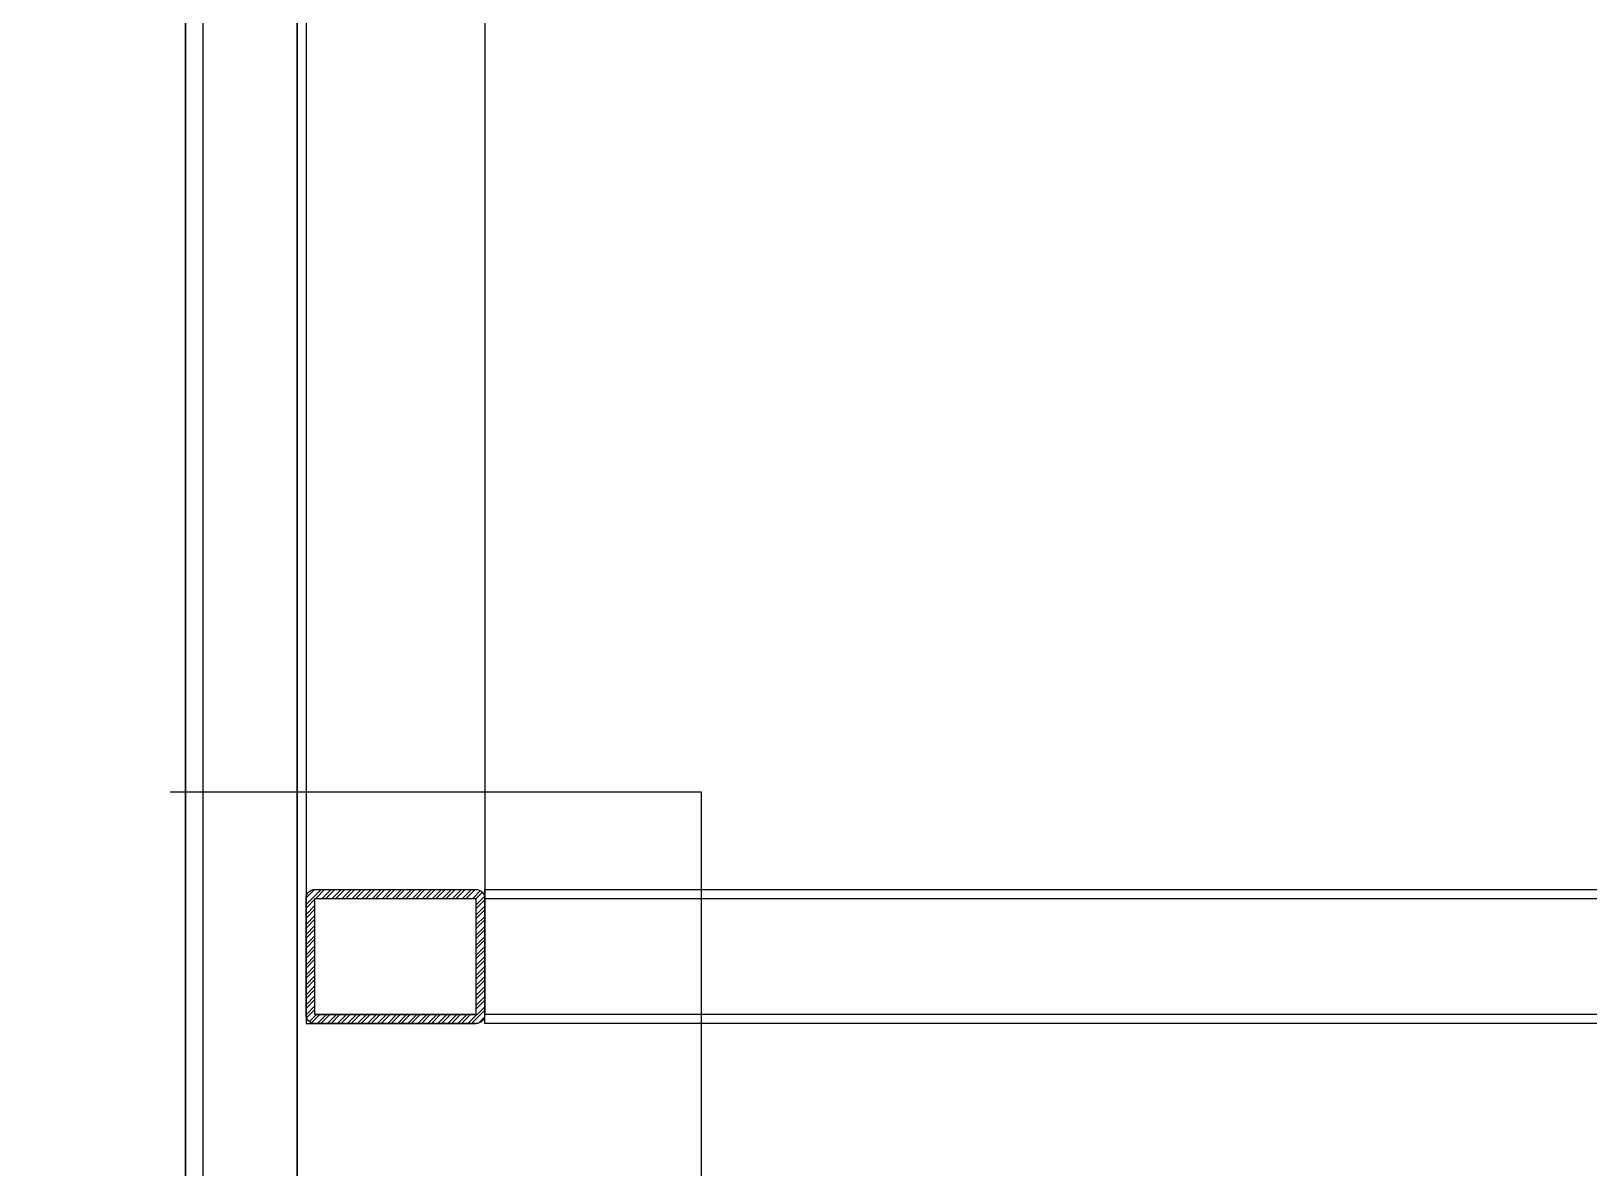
# Model space of a CAD drawing. Extents: x 58467 to 79089, y -33726 to -17391.
# Drawn here: x 68817.51 to 68852.36, y -18984.55 to -18959.13 of the extents above; entities that cross this region are included whole.
import ezdxf

# ---------------------------------------------------------------- set-up
doc = ezdxf.new("R2010")
doc.units = 0
doc.header["$LTSCALE"] = 100
doc.linetypes.add('HIDDEN', pattern=[0.375, 0.25, -0.125])
doc.layers.add('CLG', color=12, linetype='Continuous')
doc.layers.add('Kompozit', color=122, linetype='Continuous')
doc.layers.add('OL', color=5, linetype='Continuous', lineweight=30)
doc.layers.add('PTR', color=252, linetype='Continuous', lineweight=25)

# ---------------------------------------------------------------- blocks, each defined once
blk = doc.blocks.new('A$C56216D09')
at = {"layer": 'PTR'}
h = blk.add_hatch(dxfattribs=at)
h.set_pattern_fill('STEEL', color=256, scale=0.05, angle=360)
h.set_pattern_definition([(45, (-21179.3108, -1981.72872), (-0.1122532015, 0.1122532015), []), (45, (-21179.3108, -1981.64935), (-0.1122532015, 0.1122532015), [])])
h.paths.add_polyline_path([(99.1, -346.587), (95.5, -346.587), (95.5, -343.987), (99.1, -343.987)], flags=16)
edge = h.paths.add_edge_path()
edge.add_line((99.1, -346.787), (95.5, -346.787))
edge.add_arc((95.5, -346.587), 0.2, 180, 270, ccw=False)
edge.add_line((95.3, -346.587), (95.3, -343.987))
edge.add_arc((95.5, -343.987), 0.2, 90, 180, ccw=False)
edge.add_line((95.5, -343.787), (99.1, -343.787))
edge.add_arc((99.1, -343.987), 0.2, 0, 90, ccw=False)
edge.add_line((99.3, -343.987), (99.3, -346.587))
edge.add_arc((99.1, -346.587), 0.2, -90, 0, ccw=False)
at = {"layer": 'CLG'}
for points in [[(190.005, -15.924), (190.005, -2.713), (2.694, -2.713), (2.7, -47.313), (95.3, -47.302), (95.3, -346.787), (99.1, -346.787)], [(186.005, -15.924), (186.005, -6.713), (6.695, -6.713), (6.699, -43.312), (99.3, -43.301), (99.3, -346.587)]]:
    blk.add_lwpolyline(points, dxfattribs=at)
at = {"layer": 'CLG', "linetype": 'HIDDEN', "ltscale": 10}
for points in [[(189.805, -15.924), (189.805, -2.913), (2.894, -2.913), (2.9, -47.113), (95.5, -47.102), (95.5, -346.587), (99.1, -346.587)], [(186.205, -15.924), (186.205, -6.513), (6.495, -6.513), (6.499, -43.512), (99.1, -43.501), (99.1, -346.587)]]:
    blk.add_lwpolyline(points, dxfattribs=at)
at = {"layer": 'CLG', "elevation": 1.307}
blk.add_lwpolyline([(99.1, -346.787), (95.5, -346.787, -0.414214), (95.3, -346.587), (95.3, -343.987, -0.414214), (95.5, -343.787), (99.1, -343.787, -0.414214), (99.3, -343.987), (99.3, -346.587, -0.414214)], format="xyb", close=True, dxfattribs=at)
for points in [[(99.1, -346.587), (95.5, -346.587), (95.5, -343.987), (99.1, -343.987)], [(99.3, -343.787), (149.011, -343.787), (149.011, -346.787), (99.3, -346.787)]]:
    blk.add_lwpolyline(points, close=True, dxfattribs=at)
at = {"layer": 'CLG', "linetype": 'HIDDEN', "ltscale": 10, "elevation": 1.307}
blk.add_lwpolyline([(99.3, -343.987), (149.011, -343.987), (149.011, -346.587), (99.3, -346.587)], close=True, dxfattribs=at)
at = {"layer": 'Kompozit'}
blk.add_lwpolyline([(0, -211.179), (92.6, -211.179), (92.6, -369.279), (0, -369.279)], close=True, dxfattribs=at)
for points in [[(95.1, -369.029), (92.6, -369.029), (92.6, -211.179), (95.1, -211.179)], [(95.1, -368.629), (93, -368.629), (93, -211.579), (95.1, -211.579)]]:
    blk.add_lwpolyline(points, dxfattribs=at)
at = {"layer": 'Kompozit', "elevation": 1.307}
blk.add_lwpolyline([(92.261, -341.606), (104.139, -341.606), (103.936, -2132.48), (690.099, -2718.424), (2061.011, -2718.424), (2061.011, -2671.527)], dxfattribs=at)
at = {"layer": 'OL', "color": 6}
blk.add_lwpolyline([(95.1, -366.529), (95.1, -211.179)], dxfattribs=at)

msp = doc.modelspace()

# ---------------------------------------------------------------- block references
msp.add_blockref('A$C56216D09', (68728.358, -18634.533, -1.307))

doc.saveas('drawing.dxf')
